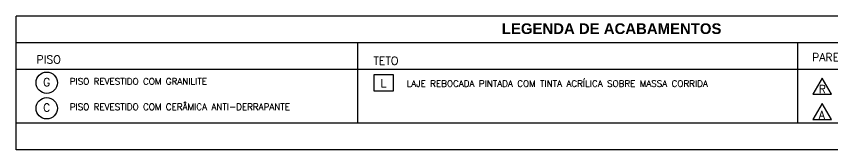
# Model space of a CAD drawing. Extents: x -410.3 to -320, y 119.3 to 190.5.
# Drawn here: x -410.34 to -379.76, y 119.26 to 124.26 of the extents above; entities that cross this region are included whole.
import ezdxf
from ezdxf.enums import TextEntityAlignment as Align

# ---------------------------------------------------------------- set-up
doc = ezdxf.new("R2010")
doc.units = 0
doc.header["$MEASUREMENT"] = 0
for name, color, linetype in [('MARGEM1', 20, 'CONTINUOUS'), ('MARGEM3', 81, 'CONTINUOUS'), ('TEXTO3', 3, 'CONTINUOUS'), ('TEXTO4', 4, 'CONTINUOUS'), ('TEXTO5', 5, 'CONTINUOUS')]:
    doc.layers.add(name, color=color, linetype=linetype)
doc.styles.add('SANSSERIFBOLD', font='sasb____.pfb')
doc.styles.add('SIMPLEX', font='SIMPLEX.SHX')

msp = doc.modelspace()

# ---------------------------------------------------------------- linework, layer by layer
at = {"layer": 'MARGEM1', "linetype": 'ByBlock'}
for p, q in [((-397.561, 123.259), (-397.561, 120.259)), ((-381.08, 123.259), (-381.08, 120.259)), ((-345.25, 122.259), (-410.341, 122.259))]:
    msp.add_line(p, q, dxfattribs=at)
at = {"layer": 'MARGEM3', "linetype": 'ByBlock'}
for p, q in [((-345.25, 124.259), (-410.341, 124.259)), ((-410.341, 119.259), (-410.341, 124.259)), ((-345.25, 123.259), (-410.341, 123.259)), ((-345.25, 120.259), (-410.341, 120.259)), ((-345.25, 119.259), (-410.341, 119.259))]:
    msp.add_line(p, q, dxfattribs=at)
at = {"layer": 'TEXTO3', "linetype": 'ByBlock'}
for points in [[(-396.933, 122.077), (-396.224, 122.077), (-396.224, 121.453), (-396.933, 121.453)], [(-380.16, 121.941), (-380.506, 121.341), (-379.813, 121.341)], [(-380.16, 120.984), (-380.506, 120.384), (-379.813, 120.384)]]:
    msp.add_lwpolyline(points, close=True, dxfattribs=at)
for centre in [(-409.203, 121.767), (-409.203, 120.812)]:
    msp.add_circle(centre, 0.4, dxfattribs=at)

# ---------------------------------------------------------------- texts
at = {"layer": 'TEXTO3', "style": 'SIMPLEX'}
for s, p in [('G', (-409.205, 121.639)), ('L', (-396.588, 121.602)), ('R', (-380.148, 121.377)), ('C', (-409.205, 120.684)), ('A', (-380.169, 120.42))]:
    msp.add_text(s, height=0.3, dxfattribs=at).set_placement(p, align=Align.CENTER)
for s, p in [('PISO REVESTIDO COM GRANILITE', (-408.341, 121.699)), ('LAJE REBOCADA PINTADA COM TINTA ACRÍLICA SOBRE MASSA CORRIDA', (-395.723, 121.617)), ('PISO REVESTIDO COM CERÂMICA ANTI-DERRAPANTE', (-408.341, 120.744))]:
    msp.add_text(s, height=0.24, dxfattribs=at).set_placement(p)
at = {"layer": 'TEXTO4', "style": 'SIMPLEX'}
for s, p in [('PISO', (-409.587, 122.488)), ('TETO', (-396.969, 122.444)), ('PAREDE', (-380.537, 122.574))]:
    msp.add_text(s, height=0.3, dxfattribs=at).set_placement(p)
at = {"layer": 'TEXTO5', "style": 'SANSSERIFBOLD'}
msp.add_text('LEGENDA DE ACABAMENTOS', height=0.4, dxfattribs=at).set_placement((-392.156, 123.595))

doc.saveas('drawing.dxf')
